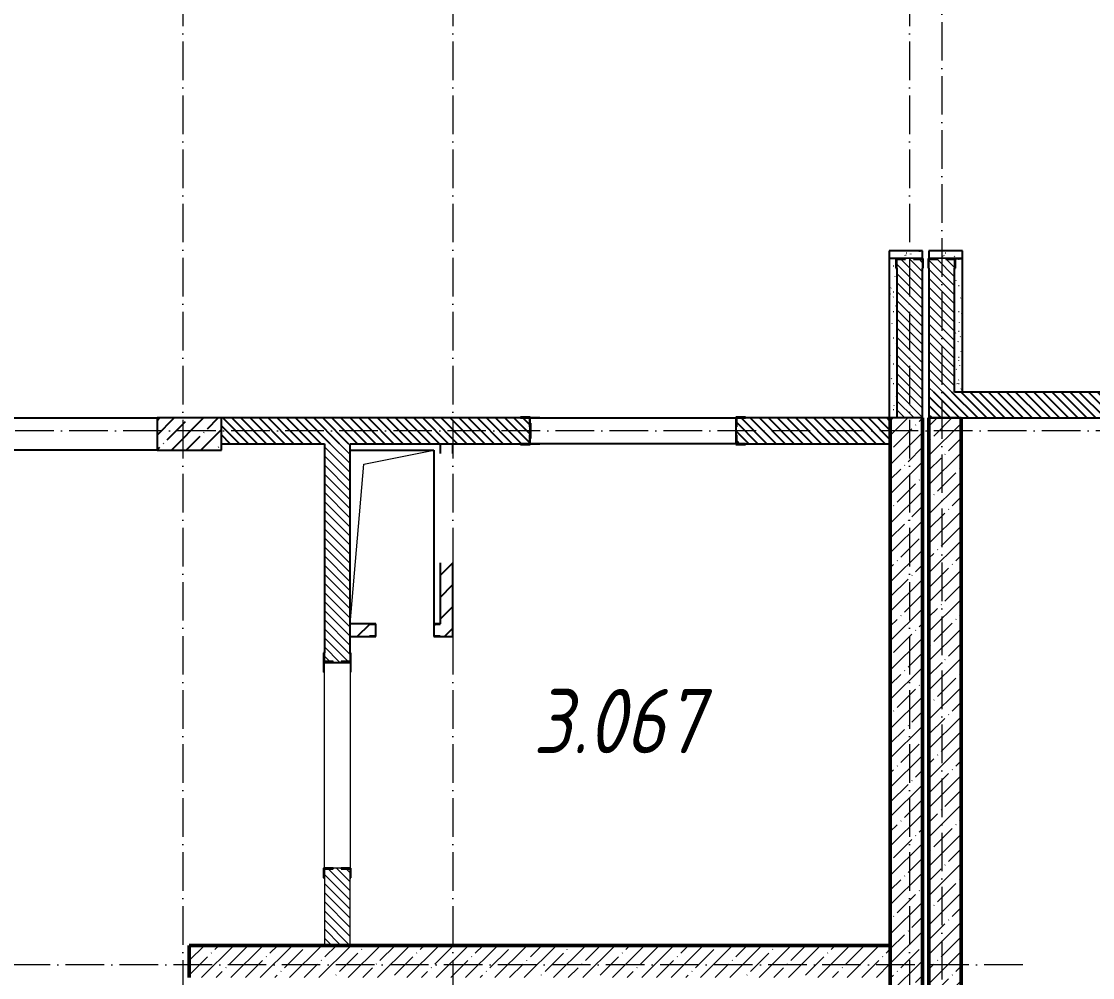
# Model space of a CAD drawing. Header units: millimetres. Extents: x -135211 to 49383, y -8033 to 228499.
# Drawn here: x -62247 to -53920, y 186763 to 194196 of the extents above; entities that cross this region are included whole.
import ezdxf

# ---------------------------------------------------------------- set-up
doc = ezdxf.new("R2010")
doc.units = ezdxf.units.MM
doc.linetypes.add('50_200_ШТРИХ_1Т_ш5_п1_п1_', pattern=[700, 500, -100, 0, -100])
for name, color, linetype, lineweight in [('A-GENM-____-MCUT', 7, 'Continuous', 25), ('A-GENM-____-OTLN', 7, 'Continuous', 9), ('A-GENM-____-OTLN-1', 7, 'Continuous', 25), ('A-WALL-____-MCUT', 7, 'Continuous', 13), ('A-WALL-____-MCUT-2', 7, 'Continuous', 50), ('A-WALL-____-PATT-1', 7, 'Continuous', 9), ('I-WALL-____-OTLN', 7, 'Continuous', 9), ('S-GRID-____-OTLN-1', 7, '50_200_ШТРИХ_1Т_ш5_п1_п1_', 9), ('Марки помещений', 7, 'Continuous', 9)]:
    doc.layers.add(name, color=color, linetype=linetype, lineweight=lineweight)
doc.layers.add('A-WALL-____-PATT-2', color=7, linetype='Continuous', lineweight=9, true_color=0x787878)
doc.styles.add('ISOCPEUR_I_2', font='isocpeui.ttf', dxfattribs={"width": 0.85, "height": 2.3})
pattern_1 = [(135, (-129942.255, 127932.027), (-35.35534, -35.35534), [])]
pattern_2 = [(45, (-129942.25, 127932.03), (-84.85281, 84.85281), [])]
pattern_3 = [(45, (-129942.25, 127932.03), (-114.04925, 114.04925), []), (45, (-129828.2, 127932.03), (-114.04925, 114.04925), [201.612, -40.322, 3.353, -36.97])]
pattern_4 = [(0, (-129942.255, 127932.027), (203.2, 50.8), [3.353, -149.047, 3.353, -149.047, -812.8]), (0, (-129942.255, 127932.027), (203.2, 50.8), [-304.8, 3.353, -301.447, 3.353, -149.047, -355.6]), (0, (-129942.255, 127932.027), (203.2, 50.8), [-762, 3.353, -98.247, 3.353, -250.647]), (120, (-129866.055, 127957.427), (-145.59409, 150.576362), [3.353, -149.047, 3.353, -149.047, -812.8]), (120, (-129866.055, 127957.427), (-145.59409, 150.576362), [-304.8, 3.353, -301.447, 3.353, -149.047, -355.6]), (120, (-129866.055, 127957.427), (-145.59409, 150.576362), [-762, 3.353, -98.247, 3.353, -250.647]), (240, (-129840.655, 128059.027), (-57.60591, -201.376362), [3.353, -149.047, 3.353, -149.047, -812.8]), (240, (-129840.655, 128059.027), (-57.60591, -201.376362), [-304.8, 3.353, -301.447, 3.353, -149.047, -355.6]), (240, (-129840.655, 128059.027), (-57.60591, -201.376362), [-762, 3.353, -98.247, 3.353, -250.647])]

# ---------------------------------------------------------------- blocks, each defined once
blk = doc.blocks.new('Фахверк_СКБ_Уголок - 200_3550-28267367-АР1_План отверстий 3 этажа в осях 1-64_Ю-ЯЯ')
at = {"layer": 'A-GENM-____-MCUT'}
for p, q in [((200, 156), (125, 156)), ((125, 156), (125, 81)), ((131, 81), (131, 150)), ((131, 150), (200, 150)), ((200, 150), (200, 156)), ((125, 81), (131, 81)), ((131, 19), (125, 19)), ((125, 19), (125, -56)), ((131, -50), (131, 19)), ((125, -56), (200, -56)), ((200, -50), (131, -50)), ((200, -56), (200, -50))]:
    blk.add_line(p, q, dxfattribs=at)
blk = doc.blocks.new('154_Стойка_СКБ_Уголок - СМ-2180_200-28268025-АР1_План отверстий 3 этажа в осях 1-64_Ю-ЯЯ')
at = {"layer": 'A-GENM-____-MCUT'}
for p, q in [((125, 156), (125, 81)), ((200, 156), (125, 156)), ((131, 81), (131, 150)), ((131, 150), (200, 150)), ((200, 150), (200, 156)), ((125, 81), (131, 81)), ((131, 19), (125, 19)), ((125, 19), (125, -56)), ((131, -50), (131, 19)), ((125, -56), (200, -56)), ((200, -50), (131, -50)), ((200, -56), (200, -50))]:
    blk.add_line(p, q, dxfattribs=at)
blk = doc.blocks.new('Стойка_Влож_Полоса боковая - Полоса-28213942-АР1_План отверстий 3 этажа в осях 1-64_Ю-ЯЯ')
at = {"layer": 'A-GENM-____-OTLN'}
for p, q in [((-5, 60), (0, 60)), ((-5, -60), (-5, 60)), ((0, -60), (-5, -60))]:
    blk.add_line(p, q, dxfattribs=at)
blk = doc.blocks.new('Стойка_Влож_Уголок_Опорный - Уголок-28213941-АР1_План отверстий 3 этажа в осях 1-64_Ю-ЯЯ')
at = {"layer": 'A-GENM-____-OTLN'}
for p, q in [((-212, -6), (-212, 0)), ((0, 0), (0, -6)), ((-212, -75), (-212, -6)), ((-212, -6), (-206, -6)), ((-212, -75), (-206, -75)), ((-6, -6), (0, -6)), ((-6, -75), (0, -75)), ((0, -6), (0, -75))]:
    blk.add_line(p, q, dxfattribs=at)
blk = doc.blocks.new('Фахверк_СКБ_Уголок - 200_3960-28268576-АР1_План отверстий 3 этажа в осях 1-64_Ю-ЯЯ')
at = {"layer": 'A-GENM-____-MCUT'}
for p, q in [((200, 156), (125, 156)), ((125, 156), (125, 81)), ((131, 81), (131, 150)), ((131, 150), (200, 150)), ((200, 150), (200, 156)), ((125, 81), (131, 81)), ((131, 19), (125, 19)), ((125, 19), (125, -56)), ((131, -50), (131, 19)), ((125, -56), (200, -56)), ((200, -50), (131, -50)), ((200, -56), (200, -50))]:
    blk.add_line(p, q, dxfattribs=at)
blk = doc.blocks.new('154_Стойка_СКБ_Уголок - СМ-2540_200-37126399-АР1_План отверстий 3 этажа в осях 1-64_Ю-ЯЯ')
at = {"layer": 'A-GENM-____-MCUT'}
for p, q in [((125, 156), (125, 81)), ((200, 156), (125, 156)), ((131, 81), (131, 150)), ((131, 150), (200, 150)), ((200, 150), (200, 156)), ((125, 81), (131, 81)), ((131, 19), (125, 19)), ((125, 19), (125, -56)), ((131, -50), (131, 19)), ((125, -56), (200, -56)), ((200, -50), (131, -50)), ((200, -56), (200, -50))]:
    blk.add_line(p, q, dxfattribs=at)
blk = doc.blocks.new('Стойка_Влож_Полоса боковая - Полоса-V164-АР1_План отверстий 3 этажа в осях 1-64_Ю-ЯЯ')
at = {"layer": 'A-GENM-____-OTLN'}
for p, q in [((-5, 60), (0, 60)), ((-5, -60), (-5, 60)), ((0, 31), (0, -31)), ((0, -60), (-5, -60))]:
    blk.add_line(p, q, dxfattribs=at)
blk = doc.blocks.new('АР_Перемычка - АР_Перемычка-37111637-АР1_План отверстий 3 этажа в осях 1-64_Ю-ЯЯ')
at = {"layer": 'A-GENM-____-OTLN'}
blk.add_line((-400, -100), (-392, -100), dxfattribs=at)
blk = doc.blocks.new('AR_Отверстие прямоугольное _в плите_ - AR_Отверстие прямоугольное _в плите_-V206-АР1_План отверстий 3 этажа в осях 1-64_Ю-ЯЯ')
at = {"layer": 'A-GENM-____-OTLN'}
for p, q in [((325, 675), (-325, 675)), ((-216.7, 566.7), (325, 675)), ((325, -675), (325, 675)), ((-325, -675), (-216.7, 566.7))]:
    blk.add_line(p, q, dxfattribs=at)
blk = doc.blocks.new('154_Фахверк_СКБ_Швеллер - Тип_100_3960_зеркало-36793856-АР1_План отверстий 3 этажа в осях 1-64_Ю-ЯЯ')
at = {"layer": 'A-GENM-____-MCUT'}
for p, q in [((175, 50), (125, 50)), ((125, 50), (125, -50)), ((128, 47), (175, 47)), ((128, -47), (128, 47)), ((175, 47), (175, 50)), ((125, -50), (175, -50)), ((175, -47), (128, -47)), ((175, -50), (175, -47))]:
    blk.add_line(p, q, dxfattribs=at)
blk = doc.blocks.new('154_Фахверк_СКБ_Швеллер - Тип_100_3960-28318856-АР1_План отверстий 3 этажа в осях 1-64_Ю-ЯЯ')
at = {"layer": 'A-GENM-____-MCUT'}
for p, q in [((175, 50), (125, 50)), ((125, 50), (125, -50)), ((128, 47), (175, 47)), ((128, -47), (128, 47)), ((175, 47), (175, 50)), ((125, -50), (175, -50)), ((175, -47), (128, -47)), ((175, -50), (175, -47))]:
    blk.add_line(p, q, dxfattribs=at)

msp = doc.modelspace()

# ---------------------------------------------------------------- hatches: boundary and pattern name
h = msp.add_hatch()
h.set_pattern_fill('FP_156', color=256, style=0, pattern_type=2)
h.set_pattern_definition(pattern_4)
h.paths.add_polyline_path([(-55282.3, 192353.1), (-55242.3, 192353.1), (-55242.3, 192413.1), (-55502.3, 192413.1), (-55502.3, 192353.1), (-55402.3, 192353.1), (-55402.3, 192358.1), (-55282.3, 192358.1)], flags=0)
h = msp.add_hatch()
h.set_pattern_fill('FP_156', color=256, style=0, pattern_type=2)
h.set_pattern_definition(pattern_4)
h.paths.add_polyline_path([(-55192.3, 192353.1), (-55152.3, 192353.1), (-55152.3, 192358.1), (-55032.3, 192358.1), (-55032.3, 192353.1), (-54932.3, 192353.1), (-54932.3, 192413.1), (-55192.3, 192413.1)], flags=0)
h = msp.add_hatch()
h.set_pattern_fill('FP_9', color=256, style=0, pattern_type=2)
h.set_pattern_definition(pattern_1)
h.paths.add_polyline_path([(-52442.3, 191113.1), (-52442.3, 191313.1), (-52732.3, 191313.1), (-52732.3, 191113.1)], flags=0)
h.paths.add_polyline_path([(-53232.3, 191113.1), (-53232.3, 191313.1), (-55192.3, 191313.1), (-55192.3, 191113.1)], flags=0)
h = msp.add_hatch()
h.set_pattern_fill('FP_12', color=256, style=0, pattern_type=2)
h.set_pattern_definition(pattern_3)
h.paths.add_polyline_path([(-60692.3, 190863.1), (-60692.3, 191113.1), (-61192.3, 191113.1), (-61192.3, 190863.1)], flags=0)
h.paths.add_polyline_path([(-62792.3, 190863.1), (-62792.6, 191113.1), (-62992.3, 191113.1), (-62992.3, 190863.1), (-62792.6, 190863.1)], flags=0)
h = msp.add_hatch()
h.set_pattern_fill('FP_9', color=256, style=0, pattern_type=2)
h.set_pattern_definition(pattern_1)
h.paths.add_polyline_path([(-55722.8, 190913.1), (-55492.3, 190913.1), (-55492.3, 191113.1), (-56686.3, 191113.1), (-56686.3, 191044.1), (-56692.3, 191044.1), (-56692.3, 190982.1), (-56686.3, 190982.1), (-56686.3, 190913.1), (-56617.3, 190913.1)], flags=0)
h.paths.add_polyline_path([(-58367.3, 190913.1), (-58298.3, 190913.1), (-58298.3, 190982.1), (-58292.3, 190982.1), (-58292.3, 191044.1), (-58298.3, 191044.1), (-58298.3, 191113.1), (-60692.3, 191113.1), (-60692.3, 190913.1), (-59257.7, 190913.1)], flags=0)
h = msp.add_hatch()
h.set_pattern_fill('FP_7', color=256, style=0, pattern_type=2)
h.set_pattern_definition(pattern_2)
h.paths.add_polyline_path([(-58992.3, 189413.1), (-58892.3, 189413.1), (-58892.3, 189988.1), (-58992.3, 189988.1), (-58992.3, 189416.1)], flags=0)
h.paths.add_polyline_path([(-58892.3, 190838.1), (-58892.3, 190913.1), (-58992.3, 190913.1), (-58992.3, 190838.1), (-58897.6, 190838.1)], flags=0)
h = msp.add_hatch()
h.set_pattern_fill('FP_7', color=256, style=0, pattern_type=2)
h.set_pattern_definition(pattern_2)
h.paths.add_polyline_path([(-59692.3, 189413.1), (-59542.3, 189413.1), (-59542.3, 189416.1), (-59495.3, 189416.1), (-59495.3, 189510.1), (-59542.3, 189510.1), (-59542.3, 189513.1), (-59692.3, 189513.1), (-59692.3, 189416.1)], flags=0)
h.paths.add_polyline_path([(-58992.3, 189416.1), (-58992.3, 189510.1), (-59039.3, 189510.1), (-59039.3, 189416.1)], flags=0)
at = {"layer": 'A-WALL-____-PATT-1'}
h = msp.add_hatch(dxfattribs=at)
h.set_pattern_fill('FP_9', color=256, style=0, pattern_type=2)
h.set_pattern_definition(pattern_1)
h.paths.add_polyline_path([(-55242.3, 191113.1), (-55242.3, 192347.1), (-55311.3, 192347.1), (-55311.3, 192353.1), (-55373.3, 192353.1), (-55373.3, 192347.1), (-55442.3, 192347.1), (-55442.3, 191113.1)], flags=0)
h.paths.add_polyline_path([(-55311.3, 194573.1), (-55311.3, 194579.1), (-55242.3, 194579.1), (-55242.3, 195113.1), (-55442.3, 195113.1), (-55442.3, 194579.1), (-55373.3, 194579.1), (-55373.3, 194573.1)], flags=0)
h = msp.add_hatch(dxfattribs=at)
h.set_pattern_fill('FP_9', color=256, style=0, pattern_type=2)
h.set_pattern_definition(pattern_1)
h.paths.add_polyline_path([(-54992.3, 191313.1), (-54992.3, 192347.1), (-55061.3, 192347.1), (-55061.3, 192353.1), (-55123.3, 192353.1), (-55123.3, 192347.1), (-55192.3, 192347.1), (-55192.3, 191313.1)], flags=0)
h.paths.add_polyline_path([(-55061.3, 194573.1), (-55061.3, 194579.1), (-54992.3, 194579.1), (-54992.3, 195113.1), (-55192.3, 195113.1), (-55192.3, 194579.1), (-55123.3, 194579.1), (-55123.3, 194573.1)], flags=0)
h = msp.add_hatch(dxfattribs=at)
h.set_pattern_fill('FP_12', color=256, style=0, pattern_type=2)
h.set_pattern_definition(pattern_3)
h.paths.add_polyline_path([(-55492.3, 183113.1), (-55242.3, 183113.1), (-55242.3, 191113.1), (-55492.3, 191113.1), (-55492.3, 183541)], flags=0)
h = msp.add_hatch(dxfattribs=at)
h.set_pattern_fill('FP_12', color=256, style=0, pattern_type=2)
h.set_pattern_definition(pattern_3)
h.paths.add_polyline_path([(-55192.3, 183063.1), (-54942.3, 183063.1), (-54942.3, 191113.1), (-55192.3, 191113.1), (-55192.3, 183541)], flags=0)
h = msp.add_hatch(dxfattribs=at)
h.set_pattern_fill('FP_9', color=256, style=0, pattern_type=2)
h.set_pattern_definition(pattern_1)
h.paths.add_polyline_path([(-59823.3, 187013.1), (-59692.3, 187013.1), (-59692.3, 187607.1), (-59761.3, 187607.1), (-59761.3, 187613.1), (-59823.3, 187613.1), (-59823.3, 187607.1), (-59892.3, 187607.1), (-59892.3, 187013.1)], flags=0)
h.paths.add_polyline_path([(-59823.3, 189213.1), (-59761.3, 189213.1), (-59761.3, 189219.1), (-59692.3, 189219.1), (-59692.3, 190913.1), (-59892.3, 190913.1), (-59892.3, 189219.1), (-59823.3, 189219.1)], flags=0)
h = msp.add_hatch(dxfattribs=at)
h.set_pattern_fill('FP_12', color=256, style=0, pattern_type=2)
h.set_pattern_definition(pattern_3)
h.paths.add_polyline_path([(-55492.3, 186763.1), (-55492.3, 187013.1), (-60942.3, 187013.1), (-60942.3, 186763.1), (-55722.8, 186763.1)], flags=0)
at = {"layer": 'A-WALL-____-PATT-2'}
h = msp.add_hatch(dxfattribs=at)
h.set_pattern_fill('FP_156', color=256, style=0, pattern_type=2)
h.set_pattern_definition(pattern_4)
h.paths.add_polyline_path([(-55442.3, 191113.1), (-55442.3, 192278.1), (-55448.3, 192278.1), (-55448.3, 192353.1), (-55502.3, 192353.1), (-55502.3, 191113.1)], flags=0)
h.paths.add_polyline_path([(-55448.3, 194573.1), (-55448.3, 194648.1), (-55442.3, 194648.1), (-55442.3, 195113.1), (-55502.3, 195113.1), (-55502.3, 194573.1)], flags=0)
h = msp.add_hatch(dxfattribs=at)
h.set_pattern_fill('FP_156', color=256, style=0, pattern_type=2)
h.set_pattern_definition(pattern_4)
h.paths.add_polyline_path([(-54932.3, 191313.1), (-54932.3, 192353.1), (-54986.3, 192353.1), (-54986.3, 192278.1), (-54992.3, 192278.1), (-54992.3, 191313.1)], flags=0)
h.paths.add_polyline_path([(-54932.3, 194573.1), (-54932.3, 195113.1), (-54992.3, 195113.1), (-54992.3, 194648.1), (-54986.3, 194648.1), (-54986.3, 194573.1)], flags=0)

# ---------------------------------------------------------------- linework, layer by layer
for p, q in [((-55502.3, 192413.1), (-55502.3, 191113.1)), ((-55242.3, 192413.1), (-55502.3, 192413.1)), ((-55242.3, 192353.1), (-55242.3, 192413.1)), ((-54932.3, 192413.1), (-55192.3, 192413.1)), ((-55192.3, 192413.1), (-55192.3, 192353.1)), ((-54932.3, 191313.1), (-54932.3, 192413.1)), ((-55448.3, 192353.1), (-55502.3, 192353.1)), ((-55442.3, 192278.1), (-55442.3, 191113.1)), ((-55242.3, 191113.1), (-55242.3, 192278.1)), ((-55192.3, 192278.1), (-55192.3, 191113.1)), ((-54992.3, 191313.1), (-54992.3, 192278.1)), ((-54932.3, 192353.1), (-54986.3, 192353.1)), ((-54986.3, 192353.1), (-54932.3, 192353.1)), ((-53232.3, 191313.1), (-54992.3, 191313.1)), ((-62792.3, 191113.1), (-61192.3, 191113.1)), ((-60692.3, 191113.1), (-61192.3, 191113.1)), ((-61192.3, 191113.1), (-61192.3, 190863.1)), ((-58367.3, 191113.1), (-60692.3, 191113.1)), ((-60692.3, 190863.1), (-60692.3, 191113.1)), ((-58292.3, 191113.1), (-56692.3, 191113.1)), ((-55492.3, 191113.1), (-56617.3, 191113.1)), ((-55502.3, 191113.1), (-55492.3, 191113.1)), ((-55492.3, 191113.1), (-55492.3, 191113.1)), ((-55242.3, 191113.1), (-55492.3, 191113.1)), ((-55192.3, 191113.1), (-53232.3, 191113.1)), ((-54942.3, 191113.1), (-55192.3, 191113.1)), ((-58292.3, 190982.1), (-58292.3, 191044.1)), ((-56692.3, 191044.1), (-56692.3, 190982.1)), ((-61192.3, 190863.1), (-62792.3, 190863.1)), ((-61192.3, 190863.1), (-60692.3, 190863.1)), ((-60692.3, 190913.1), (-59892.3, 190913.1)), ((-59892.3, 190913.1), (-59892.3, 189288.1)), ((-59692.3, 190913.1), (-58367.3, 190913.1)), ((-59692.3, 189288.1), (-59692.3, 190913.1)), ((-59692.3, 190863.1), (-59042.3, 190863.1)), ((-59042.3, 190863.1), (-59042.3, 189513.1)), ((-58992.3, 190913.1), (-58992.3, 190838.1)), ((-58892.3, 190838.1), (-58892.3, 190913.1)), ((-56692.3, 190913.1), (-58292.3, 190913.1)), ((-56617.3, 190913.1), (-55492.3, 190913.1)), ((-58992.3, 189988.1), (-58992.3, 189513.1)), ((-58892.3, 189413.1), (-58892.3, 189988.1)), ((-59542.3, 189513.1), (-59692.3, 189513.1)), ((-59692.3, 189413.1), (-59542.3, 189413.1)), ((-58992.3, 189413.1), (-58892.3, 189413.1)), ((-59823.3, 189213.1), (-59761.3, 189213.1))]:
    msp.add_line(p, q)
at = {"layer": 'A-WALL-____-MCUT'}
for p, q in [((-59761.3, 187613.1), (-59823.3, 187613.1)), ((-59892.3, 187538.1), (-59892.3, 187013.1)), ((-59692.3, 187013.1), (-59692.3, 187538.1))]:
    msp.add_line(p, q, dxfattribs=at)
at = {"layer": 'A-WALL-____-MCUT-2'}
for p, q in [((-55492.3, 191113.1), (-55492.3, 183113.1)), ((-55242.3, 183113.1), (-55242.3, 191113.1)), ((-55192.3, 191113.1), (-55192.3, 183063.1)), ((-54942.3, 183063.1), (-54942.3, 191113.1)), ((-55492.3, 187013.1), (-60942.3, 187013.1)), ((-60942.3, 187013.1), (-60942.3, 186763.1))]:
    msp.add_line(p, q, dxfattribs=at)
at = {"layer": 'I-WALL-____-OTLN'}
for p, q in [((-59892.3, 187613.1), (-59892.3, 189213.1)), ((-59692.3, 189213.1), (-59692.3, 187613.1))]:
    msp.add_line(p, q, dxfattribs=at)
at = {"layer": 'S-GRID-____-OTLN-1', "color": 251, "ltscale": 0.6, "true_color": 0x636466}
for p, q in [((-60992.3, 218824.9), (-60992.3, 180823.6)), ((-58892.3, 218824.9), (-58892.3, 167913.1)), ((-55342.3, 218824.9), (-55342.3, 168203.3)), ((-55092.3, 218556.7), (-55092.3, 167913.1)), ((-25867.8, 191013.1), (-134611, 191013.1)), ((-54462.2, 186863.1), (-134611, 186863.1))]:
    msp.add_line(p, q, dxfattribs=at)

# ---------------------------------------------------------------- block references
for name, p, rotation in [('154_Стойка_СКБ_Уголок - СМ-2540_200-37126399-АР1_План отверстий 3 этажа в осях 1-64_Ю-ЯЯ', (-55392.3, 192478.1), 269.9999999999998), ('Стойка_Влож_Полоса боковая - Полоса-V164-АР1_План отверстий 3 этажа в осях 1-64_Ю-ЯЯ', (-55342.3, 192353.1), 269.9999999999998), ('154_Стойка_СКБ_Уголок - СМ-2540_200-37126399-АР1_План отверстий 3 этажа в осях 1-64_Ю-ЯЯ', (-55142.3, 192478.1), 270), ('Стойка_Влож_Полоса боковая - Полоса-V164-АР1_План отверстий 3 этажа в осях 1-64_Ю-ЯЯ', (-55092.3, 192353.1), 270), ('АР_Перемычка - АР_Перемычка-37111637-АР1_План отверстий 3 этажа в осях 1-64_Ю-ЯЯ', (-55342.3, 192353.1), 89.99999999999986), ('154_Стойка_СКБ_Уголок - СМ-2180_200-28268025-АР1_План отверстий 3 этажа в осях 1-64_Ю-ЯЯ', (-58167.3, 191063.1), 180), ('Стойка_Влож_Уголок_Опорный - Уголок-28213941-АР1_План отверстий 3 этажа в осях 1-64_Ю-ЯЯ', (-58292.3, 191119.1), 89.99999999999955), ('Стойка_Влож_Полоса боковая - Полоса-28213942-АР1_План отверстий 3 этажа в осях 1-64_Ю-ЯЯ', (-58292.3, 191013.1), 180), ('154_Фахверк_СКБ_Швеллер - Тип_100_3960-28318856-АР1_План отверстий 3 этажа в осях 1-64_Ю-ЯЯ', (-59367.3, 189463.1), 180), ('154_Стойка_СКБ_Уголок - СМ-2180_200-28268025-АР1_План отверстий 3 этажа в осях 1-64_Ю-ЯЯ', (-59742.3, 189088.1), 89.9999999999999)]:
    msp.add_blockref(name, p, dxfattribs=dict(rotation=rotation))
for name, p in [('Фахверк_СКБ_Уголок - 200_3550-28267367-АР1_План отверстий 3 этажа в осях 1-64_Ю-ЯЯ', (-56817.3, 190963.1)), ('AR_Отверстие прямоугольное _в плите_ - AR_Отверстие прямоугольное _в плите_-V206-АР1_План отверстий 3 этажа в осях 1-64_Ю-ЯЯ', (-59367.3, 190188.1)), ('154_Фахверк_СКБ_Швеллер - Тип_100_3960_зеркало-36793856-АР1_План отверстий 3 этажа в осях 1-64_Ю-ЯЯ', (-59167.3, 189463.1)), ('Стойка_Влож_Уголок_Опорный - Уголок-28213941-АР1_План отверстий 3 этажа в осях 1-64_Ю-ЯЯ', (-59686.3, 189213.1))]:
    msp.add_blockref(name, p)
at = {"layer": 'A-GENM-____-OTLN-1', "rotation": 269.9999999999999}
msp.add_blockref('Фахверк_СКБ_Уголок - 200_3960-28268576-АР1_План отверстий 3 этажа в осях 1-64_Ю-ЯЯ', (-59842.3, 187738.1), dxfattribs=at)

# ---------------------------------------------------------------- texts
at = {"layer": 'Марки помещений', "insert": (-58269.6, 189007.1), "char_height": 500, "width": 785.654, "attachment_point": 1, "style": 'ISOCPEUR_I_2'}
msp.add_mtext('3.067', dxfattribs=at)

doc.saveas('drawing.dxf')
